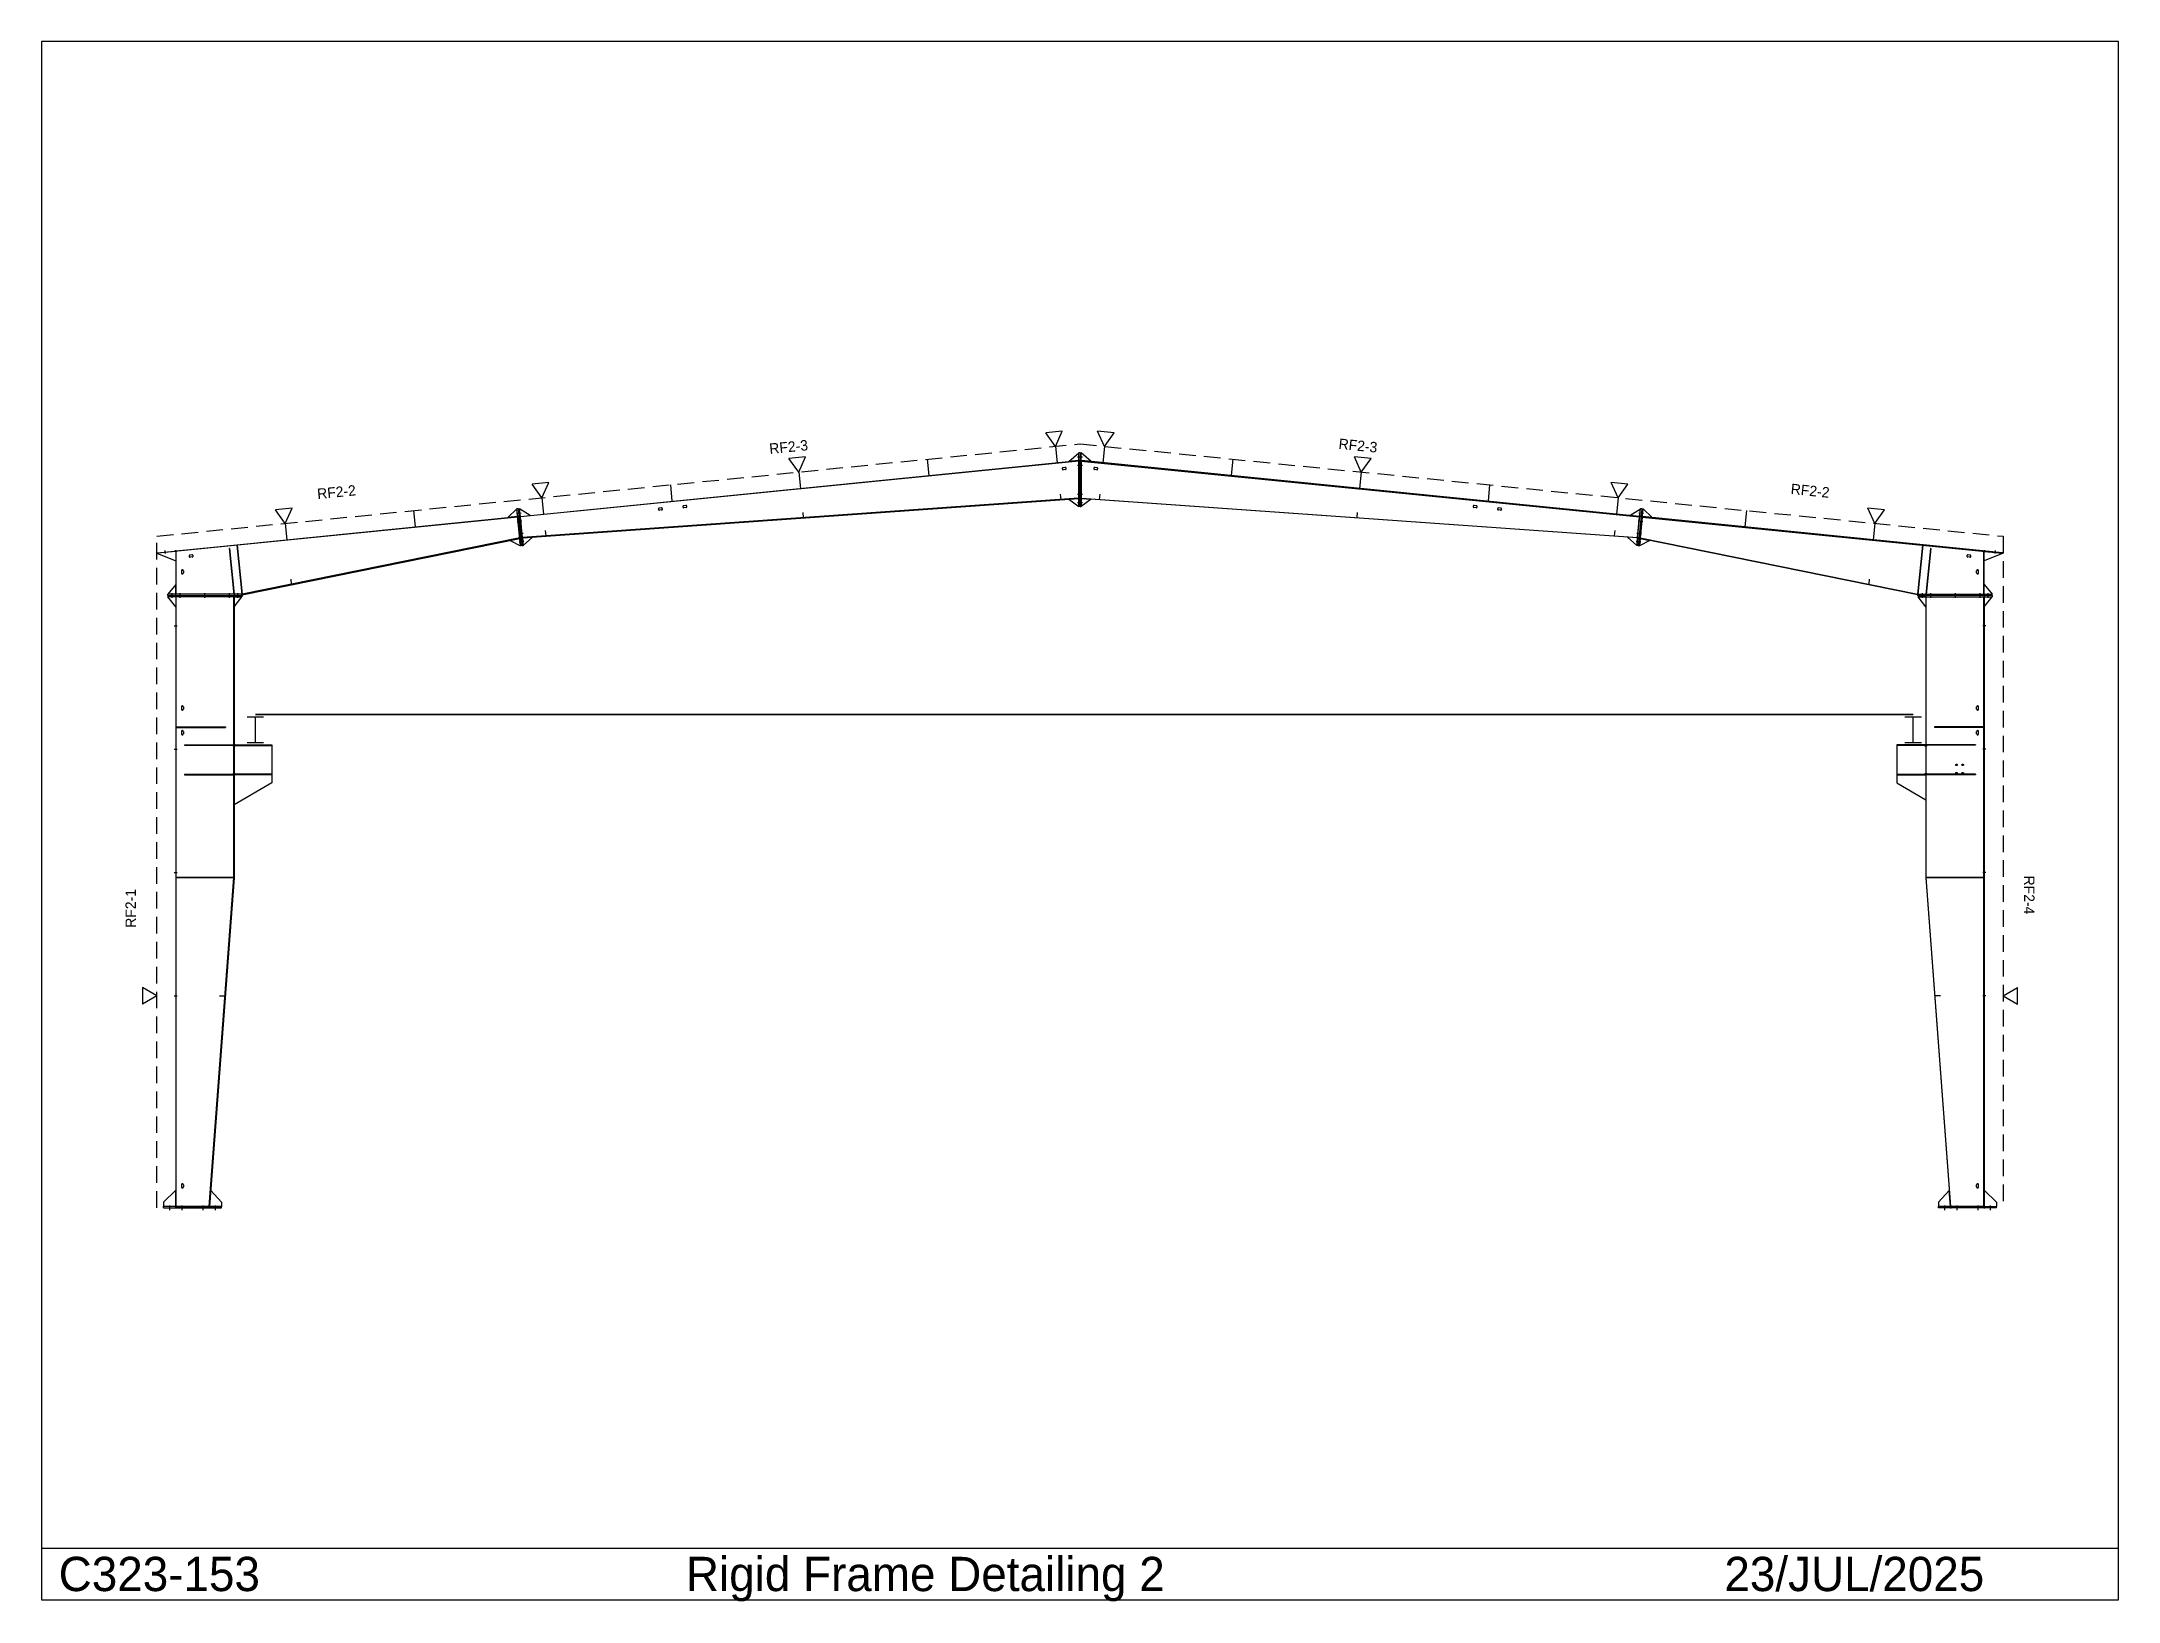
# Model space of a CAD drawing. Extents: x -1403 to 23873, y -4790 to 14189.
import ezdxf

# ---------------------------------------------------------------- set-up
doc = ezdxf.new("R2010")
doc.units = 0
doc.linetypes.add('CONTIN', pattern=[0])
doc.linetypes.add('DASHED', pattern=[303.3, 202.2, -101.1])
doc.layers.get('0').update_dxf_attribs({"linetype": 'CONTIN'})
for name, color, linetype in [('1', 7, 'CONTIN'), ('16', 7, 'CONTIN'), ('17', 7, 'CONTIN'), ('3', 7, 'CONTIN'), ('5', 5, 'DASHED'), ('8', 5, 'DASHED')]:
    doc.layers.add(name, color=color, linetype=linetype)

msp = doc.modelspace()

# ---------------------------------------------------------------- linework, layer by layer
for p, q in [((23872.9, 14188.517), (-1402.9, 14188.517)), ((-1402.9, 14188.517), (-1402.9, -4768.333)), ((23872.9, -4768.333), (23872.9, 14188.517)), ((-1402.9, -4142.757), (23872.9, -4142.757)), ((-1402.9, -4768.333), (23872.9, -4768.333))]:
    msp.add_line(p, q)
at = {"layer": '1'}
for p, q in [((11099.001, 9077.896), (11219, 9186.523)), ((11206.301, 9136.473), (11263.7, 9136.473)), ((11206.301, 9136.473), (11263.7, 9136.473)), ((11219, 9186.523), (11219, 9186.523)), ((11219, 9089.896), (11219, 9186.523)), ((11219, 8533.752), (11219, 9186.473)), ((11235, 9186.473), (11219, 9186.473)), ((11235, 9186.473), (11235, 8533.752)), ((11235, 9186.473), (11235, 8533.752)), ((11235, 9186.473), (11251, 9186.473)), ((11371, 9077.896), (11251, 9186.523)), ((11251, 9186.523), (11251, 9186.523)), ((11251, 9089.896), (11251, 9186.523)), ((11251, 8533.752), (11251, 9186.473)), ((4424.433, 8410.44), (11218.503, 9089.848)), ((11219, 9084.872), (4424.93, 8405.465)), ((11219, 9084.872), (4424.93, 8405.465)), ((11219, 9089.896), (11099.001, 9077.896)), ((11206.301, 9036.473), (11263.7, 9036.473)), ((11206.301, 9036.473), (11263.7, 9036.473)), ((11219, 9084.872), (11218.503, 9089.848)), ((11219, 9084.872), (11219, 8632.626)), ((11251, 9089.896), (11371, 9077.896)), ((11251, 9084.872), (11251.497, 9089.848)), ((11251, 9084.872), (11251, 8632.626)), ((11251, 9084.872), (18045.035, 8405.469)), ((11251, 9084.872), (18045.035, 8405.469)), ((18045.533, 8410.444), (11251.497, 9089.848)), ((11219, 8632.626), (4449.853, 8156.238)), ((11218.649, 8632.601), (4450, 8156.248)), ((4450.351, 8151.26), (11219, 8627.613)), ((11219, 8627.613), (11099.001, 8619.168)), ((11099.001, 8619.168), (11219, 8533.752)), ((11206.301, 8681.473), (11263.7, 8681.473)), ((11206.301, 8681.473), (11263.7, 8681.473)), ((11218.649, 8632.601), (11219, 8627.613)), ((11219, 8627.613), (11219, 8533.752)), ((11251, 8632.626), (18020.111, 8156.242)), ((11251.351, 8632.601), (11251, 8627.613)), ((18019.615, 8151.264), (11251, 8627.613)), ((11251, 8627.613), (11371, 8619.168)), ((11251, 8627.613), (11251, 8533.752)), ((11371, 8619.168), (11251, 8533.752)), ((11251.351, 8632.601), (18019.965, 8156.251)), ((10, 7970.002), (4392.492, 8408.251)), ((4393.089, 8402.281), (10.597, 7964.032)), ((4393.089, 8402.281), (979.248, 8060.897)), ((4273.087, 8396.311), (4383.138, 8501.785)), ((4392.492, 8408.251), (4273.087, 8396.311)), ((4375.477, 8450.77), (4432.592, 8456.48)), ((4375.477, 8450.77), (4432.592, 8456.48)), ((4399.059, 8503.377), (4383.138, 8501.785)), ((4427.916, 8054.018), (4383.138, 8501.785)), ((4383.138, 8501.785), (4383.138, 8501.785)), ((4392.492, 8408.251), (4383.138, 8501.785)), ((4385.427, 8351.266), (4442.542, 8356.978)), ((4385.427, 8351.266), (4442.542, 8356.978)), ((4393.089, 8402.281), (4392.492, 8408.251)), ((4393.089, 8402.281), (4418.127, 8151.903)), ((4399.059, 8503.377), (4414.979, 8504.969)), ((4399.059, 8503.377), (4443.836, 8055.61)), ((4399.059, 8503.377), (4443.836, 8055.61)), ((4459.757, 8057.202), (4414.979, 8504.969)), ((4543.837, 8422.38), (4414.979, 8504.969)), ((4414.979, 8504.969), (4414.979, 8504.969)), ((4424.433, 8410.44), (4414.979, 8504.969)), ((4424.433, 8410.44), (4543.837, 8422.38)), ((4424.93, 8405.465), (4424.433, 8410.44)), ((4449.853, 8156.238), (4424.93, 8405.465)), ((11206.301, 8581.473), (11263.7, 8581.473)), ((11206.301, 8581.473), (11263.7, 8581.473)), ((11235, 8533.752), (11219, 8533.752)), ((11219, 8533.752), (11219, 8533.752)), ((11235, 8533.752), (11251, 8533.752)), ((11251, 8533.752), (11251, 8533.752)), ((17926.127, 8422.384), (18054.984, 8504.973)), ((18045.533, 8410.444), (17926.127, 8422.384)), ((18010.209, 8057.206), (18054.984, 8504.973)), ((18020.111, 8156.242), (18045.035, 8405.469)), ((18070.904, 8503.381), (18026.129, 8055.614)), ((18070.904, 8503.381), (18026.129, 8055.614)), ((18027.422, 8356.981), (18084.537, 8351.27)), ((18027.422, 8356.981), (18084.537, 8351.27)), ((18037.371, 8456.484), (18094.488, 8450.773)), ((18037.371, 8456.484), (18094.488, 8450.773)), ((18042.049, 8054.021), (18086.824, 8501.789)), ((18045.035, 8405.469), (18045.533, 8410.444)), ((18045.533, 8410.444), (18054.984, 8504.973)), ((18076.875, 8402.285), (18051.838, 8151.907)), ((18070.904, 8503.381), (18054.984, 8504.973)), ((18054.984, 8504.973), (18054.984, 8504.973)), ((18070.904, 8503.381), (18086.824, 8501.789)), ((18076.875, 8402.285), (18077.471, 8408.255)), ((18076.875, 8402.285), (21490.752, 8060.897)), ((18076.875, 8402.285), (22459.404, 7964.032)), ((18077.471, 8408.255), (18086.824, 8501.789)), ((22460, 7970.002), (18077.471, 8408.255)), ((18077.471, 8408.255), (18196.877, 8396.314)), ((18196.877, 8396.314), (18086.824, 8501.789)), ((18086.824, 8501.789), (18086.824, 8501.789)), ((4418.127, 8151.903), (1039, 7463.379)), ((4417.33, 8151.74), (1039, 7463.379)), ((1040.597, 7455.54), (4418.927, 8143.901)), ((4418.927, 8143.901), (4300.736, 8119.819)), ((4300.736, 8119.819), (4427.916, 8054.018)), ((4400.353, 8202.01), (4457.468, 8207.722)), ((4400.353, 8202.01), (4457.468, 8207.722)), ((4410.303, 8102.507), (4467.418, 8108.218)), ((4410.303, 8102.507), (4467.418, 8108.218)), ((4417.33, 8151.74), (4418.927, 8143.901)), ((4418.927, 8143.901), (4427.916, 8054.018)), ((4449.853, 8156.238), (4449.853, 8156.238)), ((4450, 8156.248), (4450.351, 8151.26)), ((4450.351, 8151.26), (4570.106, 8159.688)), ((4450.351, 8151.26), (4459.757, 8057.202)), ((4570.106, 8159.688), (4459.757, 8057.202)), ((18019.615, 8151.264), (17899.859, 8159.692)), ((17899.859, 8159.692), (18010.209, 8057.206)), ((18002.545, 8108.221), (18059.662, 8102.51)), ((18002.545, 8108.221), (18059.662, 8102.51)), ((18019.615, 8151.264), (18010.209, 8057.206)), ((18012.496, 8207.726), (18069.611, 8202.014)), ((18012.496, 8207.726), (18069.611, 8202.014)), ((18019.965, 8156.251), (18019.615, 8151.264)), ((18020.111, 8156.242), (18020.111, 8156.242)), ((18051.037, 8143.905), (18042.049, 8054.021)), ((18169.227, 8119.823), (18042.049, 8054.021)), ((18052.635, 8151.744), (18051.037, 8143.905)), ((21429.402, 7455.54), (18051.037, 8143.905)), ((18051.037, 8143.905), (18169.227, 8119.823)), ((18051.838, 8151.907), (21431, 7463.379)), ((18052.635, 8151.744), (21431, 7463.379)), ((230, 7985.972), (0, 7962.972)), ((0, 7962.972), (230, 7870.972)), ((10.597, 7964.032), (10, 7970.002)), ((236, 7985.972), (230, 7985.972)), ((230, 7985.972), (230, 7463.379)), ((979.248, 8060.897), (236, 7986.572)), ((236, 7463.379), (236, 7986.572)), ((236, 7463.379), (236, 7985.972)), ((886.263, 8020.898), (880.293, 8020.302)), ((886.263, 8020.898), (880.293, 8020.302)), ((886.263, 8020.898), (880.293, 8020.302)), ((886.263, 8020.898), (880.293, 8020.302)), ((886.263, 8020.898), (880.293, 8020.302)), ((880.293, 8020.302), (936.015, 7463.081)), ((880.293, 8020.302), (936.015, 7463.081)), ((880.293, 8020.302), (936.015, 7463.081)), ((880.293, 8020.302), (936.015, 7463.081)), ((880.293, 8020.302), (936.015, 7463.081)), ((886.263, 8020.898), (941.985, 7463.678)), ((886.263, 8020.898), (941.985, 7463.678)), ((886.263, 8020.898), (941.985, 7463.678)), ((886.263, 8020.898), (941.985, 7463.678)), ((886.263, 8020.898), (941.985, 7463.678)), ((1039, 7463.379), (979.248, 8060.897)), ((979.248, 8060.897), (1039, 7463.379)), ((4443.836, 8055.61), (4427.916, 8054.018)), ((4427.916, 8054.018), (4427.916, 8054.018)), ((4443.836, 8055.61), (4459.757, 8057.202)), ((4459.757, 8057.202), (4459.757, 8057.202)), ((18026.129, 8055.614), (18010.209, 8057.206)), ((18010.209, 8057.206), (18010.209, 8057.206)), ((18026.129, 8055.614), (18042.049, 8054.021)), ((18042.049, 8054.021), (18042.049, 8054.021)), ((21431, 7463.379), (21490.752, 8060.897)), ((21490.752, 8060.897), (21431, 7463.379)), ((21490.752, 8060.897), (22234, 7986.572)), ((21583.736, 8020.898), (21528.014, 7463.678)), ((21583.736, 8020.898), (21528.014, 7463.678)), ((21583.736, 8020.898), (21528.014, 7463.678)), ((21583.736, 8020.898), (21528.014, 7463.678)), ((21583.736, 8020.898), (21528.014, 7463.678)), ((21589.709, 8020.302), (21533.986, 7463.081)), ((21589.709, 8020.302), (21533.986, 7463.081)), ((21589.709, 8020.302), (21533.986, 7463.081)), ((21589.709, 8020.302), (21533.986, 7463.081)), ((21589.709, 8020.302), (21533.986, 7463.081)), ((21589.709, 8020.302), (21583.736, 8020.898)), ((21589.709, 8020.302), (21583.736, 8020.898)), ((21589.709, 8020.302), (21583.736, 8020.898)), ((21589.709, 8020.302), (21583.736, 8020.898)), ((21589.709, 8020.302), (21583.736, 8020.898)), ((22234, 7463.379), (22234, 7986.572)), ((22234, 7985.972), (22234, 7463.379)), ((22234, 7985.972), (22240, 7985.972)), ((22240, 7463.379), (22240, 7985.972)), ((22240, 7985.972), (22470, 7962.972)), ((22470, 7962.972), (22240, 7870.972)), ((22459.404, 7964.032), (22460, 7970.002)), ((230, 7583.379), (136, 7463.379)), ((230, 7463.379), (230, 7583.379)), ((22240, 7463.379), (22240, 7583.379)), ((22240, 7583.379), (22334, 7463.379)), ((1036, 7463.379), (136, 7463.379)), ((136, 7447.379), (136, 7463.379)), ((136, 7463.379), (136, 7463.379)), ((230, 7463.379), (136, 7463.379)), ((136, 7447.379), (1036, 7447.379)), ((136, 7447.379), (136, 7431.379)), ((136, 7447.379), (1036, 7447.379)), ((1036, 7431.379), (136, 7431.379)), ((230, 7311.38), (136, 7431.379)), ((136, 7431.379), (136, 7431.379)), ((230, 7431.379), (136, 7431.379)), ((186, 7418.68), (186, 7476.079)), ((186, 7418.68), (186, 7476.079)), ((236, 7463.379), (230, 7463.379)), ((236, 7431.379), (230, 7431.379)), ((230, 7431.379), (230, 16)), ((230, 7431.379), (230, 7311.38)), ((1039, 7463.379), (236, 7463.379)), ((936, 7431.379), (236, 7431.379)), ((236, 4016), (236, 7431.379)), ((236, 16), (236, 7431.379)), ((286, 7418.68), (286, 7476.079)), ((286, 7418.68), (286, 7476.079)), ((586, 7418.68), (586, 7476.079)), ((586, 7418.68), (586, 7476.079)), ((886, 7418.68), (886, 7476.079)), ((886, 7418.68), (886, 7476.079)), ((936, 4016), (936, 7431.379)), ((936, 7431.379), (936, 7431.379)), ((936, 4016), (936, 7431.379)), ((936, 7431.379), (942, 7431.379)), ((941.985, 7463.678), (936.015, 7463.081)), ((941.985, 7463.678), (936.015, 7463.081)), ((941.985, 7463.678), (936.015, 7463.081)), ((941.985, 7463.678), (936.015, 7463.081)), ((941.985, 7463.678), (936.015, 7463.081)), ((942, 7431.379), (942, 4016)), ((942, 7431.379), (942, 7311.38)), ((942, 7311.38), (1036, 7431.379)), ((942, 7431.379), (1036, 7431.379)), ((986, 7418.68), (986, 7476.079)), ((986, 7418.68), (986, 7476.079)), ((1036, 7447.379), (1036, 7463.379)), ((1036, 7447.379), (1036, 7431.379)), ((1036, 7431.379), (1036, 7431.379)), ((1039, 7463.379), (1039, 7463.379)), ((1039, 7463.379), (1039, 7463.379)), ((1039, 7463.379), (1040.597, 7455.54)), ((21431, 7463.379), (21429.402, 7455.54)), ((21431, 7463.379), (21431, 7463.379)), ((21431, 7463.379), (21431, 7463.379)), ((21431, 7463.379), (22234, 7463.379)), ((21434, 7447.379), (21434, 7463.379)), ((21434, 7463.379), (22334, 7463.379)), ((22334, 7447.379), (21434, 7447.379)), ((22334, 7447.379), (21434, 7447.379)), ((21434, 7447.379), (21434, 7431.379)), ((21434, 7431.379), (22334, 7431.379)), ((21528, 7311.38), (21434, 7431.379)), ((21434, 7431.379), (21434, 7431.379)), ((21528, 7431.379), (21434, 7431.379)), ((21484.002, 7476.079), (21484.002, 7418.68)), ((21484.002, 7476.079), (21484.002, 7418.68)), ((21534, 7431.379), (21528, 7431.379)), ((21528, 7431.379), (21528, 4016)), ((21528, 7431.379), (21528, 7311.38)), ((21533.986, 7463.081), (21528.014, 7463.678)), ((21533.986, 7463.081), (21528.014, 7463.678)), ((21533.986, 7463.081), (21528.014, 7463.678)), ((21533.986, 7463.081), (21528.014, 7463.678)), ((21533.986, 7463.081), (21528.014, 7463.678)), ((21534, 4016), (21534, 7431.379)), ((21534, 7431.379), (21534, 7431.379)), ((21534, 7431.379), (22234, 7431.379)), ((21534, 4016), (21534, 7431.379)), ((21584, 7476.079), (21584, 7418.68)), ((21584, 7476.079), (21584, 7418.68)), ((21884, 7476.079), (21884, 7418.68)), ((21884, 7476.079), (21884, 7418.68)), ((22184, 7476.079), (22184, 7418.68)), ((22184, 7476.079), (22184, 7418.68)), ((22234, 7463.379), (22240, 7463.379)), ((22234, 4016), (22234, 7431.379)), ((22234, 16), (22234, 7431.379)), ((22234, 7431.379), (22240, 7431.379)), ((22240, 7463.379), (22334, 7463.379)), ((22240, 7431.379), (22240, 16)), ((22240, 7431.379), (22240, 7311.38)), ((22240, 7311.38), (22334, 7431.379)), ((22240, 7431.379), (22334, 7431.379)), ((22284, 7476.079), (22284, 7418.68)), ((22284, 7476.079), (22284, 7418.68)), ((22334, 7447.379), (22334, 7463.379)), ((22334, 7463.379), (22334, 7463.379)), ((22334, 7447.379), (22334, 7431.379)), ((22334, 7431.379), (22334, 7431.379)), ((236, 5850), (836, 5850)), ((236, 5850), (236, 5844)), ((236, 5850), (836, 5850)), ((236, 5850), (236, 5844)), ((236, 5850), (836, 5850)), ((236, 5850), (236, 5844)), ((236, 5850), (836, 5850)), ((236, 5850), (236, 5844)), ((236, 5850), (836, 5850)), ((236, 5850), (236, 5844)), ((236, 5844), (836, 5844)), ((236, 5844), (836, 5844)), ((236, 5844), (836, 5844)), ((236, 5844), (836, 5844)), ((236, 5844), (836, 5844)), ((836, 5850), (836, 5844)), ((836, 5850), (836, 5844)), ((836, 5850), (836, 5844)), ((836, 5850), (836, 5844)), ((836, 5850), (836, 5844)), ((22234, 5850), (21634, 5850)), ((21634, 5850), (21634, 5844)), ((22234, 5850), (21634, 5850)), ((21634, 5850), (21634, 5844)), ((22234, 5850), (21634, 5850)), ((21634, 5850), (21634, 5844)), ((22234, 5850), (21634, 5850)), ((21634, 5850), (21634, 5844)), ((22234, 5850), (21634, 5850)), ((21634, 5850), (21634, 5844)), ((22234, 5844), (21634, 5844)), ((22234, 5844), (21634, 5844)), ((22234, 5844), (21634, 5844)), ((22234, 5844), (21634, 5844)), ((22234, 5844), (21634, 5844)), ((22234, 5850), (22234, 5844)), ((22234, 5850), (22234, 5844)), ((22234, 5850), (22234, 5844)), ((22234, 5850), (22234, 5844)), ((22234, 5850), (22234, 5844)), ((336, 5634), (936, 5634)), ((336, 5634), (336, 5628)), ((336, 5634), (936, 5634)), ((336, 5634), (336, 5628)), ((336, 5634), (936, 5634)), ((336, 5634), (336, 5628)), ((336, 5634), (936, 5634)), ((336, 5634), (336, 5628)), ((336, 5634), (936, 5634)), ((336, 5634), (336, 5628)), ((336, 5628), (936, 5628)), ((336, 5628), (936, 5628)), ((336, 5628), (936, 5628)), ((336, 5628), (936, 5628)), ((336, 5628), (936, 5628)), ((936, 5634), (936, 5628)), ((936, 5634), (936, 5628)), ((936, 5634), (936, 5628)), ((936, 5634), (936, 5628)), ((936, 5634), (936, 5628)), ((942, 5634), (1400, 5634)), ((942, 5634), (1400, 5634)), ((942, 5634), (1400, 5634)), ((942, 5634), (1400, 5634)), ((942, 5634), (1400, 5634)), ((942, 5626), (1400, 5626)), ((942, 5626), (1400, 5626)), ((942, 5626), (1400, 5626)), ((942, 5626), (1400, 5626)), ((942, 5626), (1400, 5626)), ((1400, 5634), (1400, 5268)), ((1400, 5634), (1400, 5268)), ((1400, 5634), (1400, 5268)), ((1400, 5634), (1400, 5268)), ((1400, 5634), (1400, 5268)), ((21528, 5634), (21175, 5634)), ((21175, 5634), (21175, 5268)), ((21528, 5634), (21175, 5634)), ((21175, 5634), (21175, 5268)), ((21528, 5634), (21175, 5634)), ((21175, 5634), (21175, 5268)), ((21528, 5634), (21175, 5634)), ((21175, 5634), (21175, 5268)), ((21528, 5634), (21175, 5634)), ((21175, 5634), (21175, 5268)), ((21528, 5626), (21175, 5626)), ((21528, 5626), (21175, 5626)), ((21528, 5626), (21175, 5626)), ((21528, 5626), (21175, 5626)), ((21528, 5626), (21175, 5626)), ((22134, 5634), (21534, 5634)), ((21534, 5634), (21534, 5628)), ((22134, 5634), (21534, 5634)), ((21534, 5634), (21534, 5628)), ((22134, 5634), (21534, 5634)), ((21534, 5634), (21534, 5628)), ((22134, 5634), (21534, 5634)), ((21534, 5634), (21534, 5628)), ((22134, 5634), (21534, 5634)), ((21534, 5634), (21534, 5628)), ((22134, 5628), (21534, 5628)), ((22134, 5628), (21534, 5628)), ((22134, 5628), (21534, 5628)), ((22134, 5628), (21534, 5628)), ((22134, 5628), (21534, 5628)), ((22134, 5634), (22134, 5628)), ((22134, 5634), (22134, 5628)), ((22134, 5634), (22134, 5628)), ((22134, 5634), (22134, 5628)), ((22134, 5634), (22134, 5628)), ((336, 5274), (936, 5274)), ((336, 5274), (336, 5268)), ((336, 5274), (936, 5274)), ((336, 5274), (336, 5268)), ((336, 5274), (936, 5274)), ((336, 5274), (336, 5268)), ((336, 5274), (936, 5274)), ((336, 5274), (336, 5268)), ((336, 5274), (936, 5274)), ((336, 5274), (336, 5268)), ((336, 5268), (936, 5268)), ((336, 5268), (936, 5268)), ((336, 5268), (936, 5268)), ((336, 5268), (936, 5268)), ((336, 5268), (936, 5268)), ((936, 5274), (936, 5268)), ((936, 5274), (936, 5268)), ((936, 5274), (936, 5268)), ((936, 5274), (936, 5268)), ((936, 5274), (936, 5268)), ((1400, 5276), (942, 5276)), ((1400, 5276), (942, 5276)), ((1400, 5276), (942, 5276)), ((1400, 5276), (942, 5276)), ((1400, 5276), (942, 5276)), ((1400, 5268), (942, 5268)), ((1400, 5268), (942, 5268)), ((1400, 5268), (942, 5268)), ((1400, 5268), (942, 5268)), ((1400, 5268), (942, 5268)), ((1400, 5168), (942, 4903.573)), ((1400, 5268), (1400, 5168)), ((21175, 5276), (21528, 5276)), ((21175, 5276), (21528, 5276)), ((21175, 5276), (21528, 5276)), ((21175, 5276), (21528, 5276)), ((21175, 5276), (21528, 5276)), ((21175, 5268), (21528, 5268)), ((21175, 5268), (21175, 5168)), ((21175, 5268), (21528, 5268)), ((21175, 5268), (21528, 5268)), ((21175, 5268), (21528, 5268)), ((21175, 5268), (21528, 5268)), ((21175, 5168), (21528, 4964.195)), ((22134, 5274), (21534, 5274)), ((21534, 5274), (21534, 5268)), ((22134, 5274), (21534, 5274)), ((21534, 5274), (21534, 5268)), ((22134, 5274), (21534, 5274)), ((21534, 5274), (21534, 5268)), ((22134, 5274), (21534, 5274)), ((21534, 5274), (21534, 5268)), ((22134, 5274), (21534, 5274)), ((21534, 5274), (21534, 5268)), ((22134, 5268), (21534, 5268)), ((22134, 5268), (21534, 5268)), ((22134, 5268), (21534, 5268)), ((22134, 5268), (21534, 5268)), ((22134, 5268), (21534, 5268)), ((22134, 5274), (22134, 5268)), ((22134, 5274), (22134, 5268)), ((22134, 5274), (22134, 5268)), ((22134, 5274), (22134, 5268)), ((22134, 5274), (22134, 5268)), ((936, 4016), (236, 4016)), ((236, 16), (236, 4016)), ((236, 4016), (936, 4016)), ((636, 16), (936, 4016)), ((636.034, 16.449), (936, 4016)), ((941.983, 4015.551), (642.017, 16)), ((936, 4016), (936, 4016)), ((936, 4016), (941.983, 4015.551)), ((936, 4016), (942, 4016)), ((21534, 4016), (21528, 4016)), ((21534, 4016), (21528.018, 4015.551)), ((21528.018, 4015.551), (21827.984, 16)), ((21834, 16), (21534, 4016)), ((21534, 4016), (21534, 4016)), ((21534, 4016), (22234, 4016)), ((22234, 4016), (21534, 4016)), ((21833.967, 16.449), (21534, 4016)), ((22234, 16), (22234, 4016)), ((230, 213), (83, 66)), ((83, 66), (83, 16)), ((787.808, 16), (83, 16)), ((83, 0), (83, 16)), ((230, 16), (83, 16)), ((83, 0), (787.808, 0)), ((158, -28.7), (158, 28.7)), ((230, 16), (230, 213)), ((236, 16), (230, 16)), ((236, 16), (636, 16)), ((308, -28.7), (308, 28.7)), ((562.808, -28.7), (562.808, 28.7)), ((636.034, 16.449), (642.017, 16)), ((642.017, 16), (656.701, 211.792)), ((642.017, 16), (787.808, 16)), ((656.701, 211.792), (787.808, 66)), ((712.808, -28.7), (712.808, 28.7)), ((787.808, 66), (787.808, 16)), ((787.808, 0), (787.808, 16)), ((21813.299, 211.791), (21682.193, 66)), ((21682.193, 66), (21682.193, 16)), ((21682.193, 0), (21682.193, 16)), ((21682.193, 16), (22387, 16)), ((21827.984, 16), (21682.193, 16)), ((22387, 0), (21682.193, 0)), ((21757.193, 28.7), (21757.193, -28.7)), ((21827.984, 16), (21813.299, 211.791)), ((21833.967, 16.449), (21827.984, 16)), ((22234, 16), (21834, 16)), ((21907.193, 28.7), (21907.193, -28.7)), ((22162, 28.7), (22162, -28.7)), ((22234, 16), (22240, 16)), ((22240, 16), (22240, 213)), ((22240, 213), (22387, 66)), ((22240, 16), (22387, 16)), ((22312, 28.7), (22312, -28.7)), ((22387, 66), (22387, 16)), ((22387, 0), (22387, 16))]:
    msp.add_line(p, q, dxfattribs=at)
for centre, radius in [((11235, 9091.498), 6.35), ((11235, 9091.498), 6.35), ((11235, 8628.74), 6.35), ((11235, 8628.74), 6.35), ((4408.413, 8409.843), 6.35), ((4408.512, 8408.848), 6.35), ((18061.453, 8408.852), 6.35), ((18061.551, 8409.847), 6.35), ((4434.383, 8150.137), 6.35), ((4434.686, 8147.113), 6.35), ((18035.279, 8147.117), 6.35), ((18035.58, 8150.141), 6.35), ((230, 7992.002), 6.35), ((22240, 7992.002), 6.35), ((230, 7447.379), 6.35), ((230, 7447.379), 6.35), ((942, 7447.379), 6.35), ((1036, 7447.379), 6.35), ((21434, 7447.379), 6.35), ((21528, 7447.379), 6.35), ((22240, 7447.379), 6.35), ((22240, 7447.379), 6.35), ((942, 5626), 12.7), ((21528, 5626), 12.7), ((942, 5276), 12.7), ((21528, 5276), 12.7), ((230, 0), 6.35), ((640.817, 0), 6.35), ((21829.184, 0), 6.35), ((22240, 0), 6.35)]:
    msp.add_circle(centre, radius, dxfattribs=at)
at = {"layer": '17'}
for p, q in [((11228.65, 9091.498), (11241.351, 9091.498)), ((11228.65, 9091.498), (11241.351, 9091.498)), ((11228.65, 9091.498), (11241.351, 9091.498)), ((11228.65, 9091.498), (11241.351, 9091.498)), ((11228.65, 9091.498), (11241.351, 9091.498)), ((11228.65, 9091.498), (11241.351, 9091.498)), ((11228.65, 9091.498), (11241.351, 9091.498)), ((11228.65, 9091.498), (11241.351, 9091.498)), ((11228.65, 9091.498), (11241.351, 9091.498)), ((11228.65, 9091.498), (11241.351, 9091.498)), ((11235, 9085.147), (11235, 9097.848)), ((11235, 9085.147), (11235, 9097.848)), ((11235, 9085.147), (11235, 9097.848)), ((11235, 9085.147), (11235, 9097.848)), ((11235, 9085.147), (11235, 9097.848)), ((11235, 9085.147), (11235, 9097.848)), ((11235, 9085.147), (11235, 9097.848)), ((11235, 9085.147), (11235, 9097.848)), ((11235, 9085.147), (11235, 9097.848)), ((11235, 9085.147), (11235, 9097.848)), ((11228.65, 8628.74), (11241.351, 8628.74)), ((11228.65, 8628.74), (11241.351, 8628.74)), ((11228.65, 8628.74), (11241.351, 8628.74)), ((11228.65, 8628.74), (11241.351, 8628.74)), ((11228.65, 8628.74), (11241.351, 8628.74)), ((11228.65, 8628.74), (11241.351, 8628.74)), ((11228.65, 8628.74), (11241.351, 8628.74)), ((11228.65, 8628.74), (11241.351, 8628.74)), ((11228.65, 8628.74), (11241.351, 8628.74)), ((11228.65, 8628.74), (11241.351, 8628.74)), ((11235, 8622.39), (11235, 8635.09)), ((11235, 8622.39), (11235, 8635.09)), ((11235, 8622.39), (11235, 8635.09)), ((11235, 8622.39), (11235, 8635.09)), ((11235, 8622.39), (11235, 8635.09)), ((11235, 8622.39), (11235, 8635.09)), ((11235, 8622.39), (11235, 8635.09)), ((11235, 8622.39), (11235, 8635.09)), ((11235, 8622.39), (11235, 8635.09)), ((11235, 8622.39), (11235, 8635.09)), ((4402.062, 8409.843), (4414.763, 8409.843)), ((4402.062, 8409.843), (4414.763, 8409.843)), ((4402.062, 8409.843), (4414.763, 8409.843)), ((4402.062, 8409.843), (4414.763, 8409.843)), ((4402.062, 8409.843), (4414.763, 8409.843)), ((4402.162, 8408.848), (4414.862, 8408.848)), ((4402.162, 8408.848), (4414.862, 8408.848)), ((4402.162, 8408.848), (4414.862, 8408.848)), ((4402.162, 8408.848), (4414.862, 8408.848)), ((4402.162, 8408.848), (4414.862, 8408.848)), ((4408.413, 8403.493), (4408.413, 8416.193)), ((4408.413, 8403.493), (4408.413, 8416.193)), ((4408.413, 8403.493), (4408.413, 8416.193)), ((4408.413, 8403.493), (4408.413, 8416.193)), ((4408.413, 8403.493), (4408.413, 8416.193)), ((4408.512, 8402.498), (4408.512, 8415.198)), ((4408.512, 8402.498), (4408.512, 8415.198)), ((4408.512, 8402.498), (4408.512, 8415.198)), ((4408.512, 8402.498), (4408.512, 8415.198)), ((4408.512, 8402.498), (4408.512, 8415.198)), ((18055.102, 8408.852), (18067.803, 8408.852)), ((18055.102, 8408.852), (18067.803, 8408.852)), ((18055.102, 8408.852), (18067.803, 8408.852)), ((18055.102, 8408.852), (18067.803, 8408.852)), ((18055.102, 8408.852), (18067.803, 8408.852)), ((18055.201, 8409.847), (18067.902, 8409.847)), ((18055.201, 8409.847), (18067.902, 8409.847)), ((18055.201, 8409.847), (18067.902, 8409.847)), ((18055.201, 8409.847), (18067.902, 8409.847)), ((18055.201, 8409.847), (18067.902, 8409.847)), ((18061.453, 8402.502), (18061.453, 8415.202)), ((18061.453, 8402.502), (18061.453, 8415.202)), ((18061.453, 8402.502), (18061.453, 8415.202)), ((18061.453, 8402.502), (18061.453, 8415.202)), ((18061.453, 8402.502), (18061.453, 8415.202)), ((18061.551, 8403.497), (18061.551, 8416.197)), ((18061.551, 8403.497), (18061.551, 8416.197)), ((18061.551, 8403.497), (18061.551, 8416.197)), ((18061.551, 8403.497), (18061.551, 8416.197)), ((18061.551, 8403.497), (18061.551, 8416.197)), ((4428.033, 8150.137), (4440.733, 8150.137)), ((4428.033, 8150.137), (4440.733, 8150.137)), ((4428.033, 8150.137), (4440.733, 8150.137)), ((4428.033, 8150.137), (4440.733, 8150.137)), ((4428.033, 8150.137), (4440.733, 8150.137)), ((4428.335, 8147.113), (4441.036, 8147.113)), ((4428.335, 8147.113), (4441.036, 8147.113)), ((4428.335, 8147.113), (4441.036, 8147.113)), ((4428.335, 8147.113), (4441.036, 8147.113)), ((4428.335, 8147.113), (4441.036, 8147.113)), ((4434.383, 8143.787), (4434.383, 8156.486)), ((4434.383, 8143.787), (4434.383, 8156.486)), ((4434.383, 8143.787), (4434.383, 8156.486)), ((4434.383, 8143.787), (4434.383, 8156.486)), ((4434.383, 8143.787), (4434.383, 8156.486)), ((4434.686, 8140.763), (4434.686, 8153.463)), ((4434.686, 8140.763), (4434.686, 8153.463)), ((4434.686, 8140.763), (4434.686, 8153.463)), ((4434.686, 8140.763), (4434.686, 8153.463)), ((4434.686, 8140.763), (4434.686, 8153.463)), ((18028.93, 8147.117), (18041.629, 8147.117)), ((18028.93, 8147.117), (18041.629, 8147.117)), ((18028.93, 8147.117), (18041.629, 8147.117)), ((18028.93, 8147.117), (18041.629, 8147.117)), ((18028.93, 8147.117), (18041.629, 8147.117)), ((18029.23, 8150.141), (18041.932, 8150.141)), ((18029.23, 8150.141), (18041.932, 8150.141)), ((18029.23, 8150.141), (18041.932, 8150.141)), ((18029.23, 8150.141), (18041.932, 8150.141)), ((18029.23, 8150.141), (18041.932, 8150.141)), ((18035.279, 8140.767), (18035.279, 8153.466)), ((18035.279, 8140.767), (18035.279, 8153.466)), ((18035.279, 8140.767), (18035.279, 8153.466)), ((18035.279, 8140.767), (18035.279, 8153.466)), ((18035.279, 8140.767), (18035.279, 8153.466)), ((18035.58, 8143.791), (18035.58, 8156.49)), ((18035.58, 8143.791), (18035.58, 8156.49)), ((18035.58, 8143.791), (18035.58, 8156.49)), ((18035.58, 8143.791), (18035.58, 8156.49)), ((18035.58, 8143.791), (18035.58, 8156.49)), ((223.65, 7992.002), (236.35, 7992.002)), ((223.65, 7992.002), (236.35, 7992.002)), ((223.65, 7992.002), (236.35, 7992.002)), ((223.65, 7992.002), (236.35, 7992.002)), ((223.65, 7992.002), (236.35, 7992.002)), ((230, 7985.652), (230, 7998.352)), ((230, 7985.652), (230, 7998.352)), ((230, 7985.652), (230, 7998.352)), ((230, 7985.652), (230, 7998.352)), ((230, 7985.652), (230, 7998.352)), ((22233.65, 7992.002), (22246.35, 7992.002)), ((22233.65, 7992.002), (22246.35, 7992.002)), ((22233.65, 7992.002), (22246.35, 7992.002)), ((22233.65, 7992.002), (22246.35, 7992.002)), ((22233.65, 7992.002), (22246.35, 7992.002)), ((22240, 7985.652), (22240, 7998.352)), ((22240, 7985.652), (22240, 7998.352)), ((22240, 7985.652), (22240, 7998.352)), ((22240, 7985.652), (22240, 7998.352)), ((22240, 7985.652), (22240, 7998.352)), ((223.65, 7447.379), (236.35, 7447.379)), ((223.65, 7447.379), (236.35, 7447.379)), ((223.65, 7447.379), (236.35, 7447.379)), ((223.65, 7447.379), (236.35, 7447.379)), ((223.65, 7447.379), (236.35, 7447.379)), ((223.65, 7447.379), (236.35, 7447.379)), ((223.65, 7447.379), (236.35, 7447.379)), ((223.65, 7447.379), (236.35, 7447.379)), ((223.65, 7447.379), (236.35, 7447.379)), ((223.65, 7447.379), (236.35, 7447.379)), ((230, 7441.029), (230, 7453.729)), ((230, 7441.029), (230, 7453.729)), ((230, 7441.029), (230, 7453.729)), ((230, 7441.029), (230, 7453.729)), ((230, 7441.029), (230, 7453.729)), ((230, 7441.029), (230, 7453.729)), ((230, 7441.029), (230, 7453.729)), ((230, 7441.029), (230, 7453.729)), ((230, 7441.029), (230, 7453.729)), ((230, 7441.029), (230, 7453.729)), ((935.65, 7447.379), (948.35, 7447.379)), ((935.65, 7447.379), (948.35, 7447.379)), ((935.65, 7447.379), (948.35, 7447.379)), ((935.65, 7447.379), (948.35, 7447.379)), ((935.65, 7447.379), (948.35, 7447.379)), ((942, 7441.029), (942, 7453.729)), ((942, 7441.029), (942, 7453.729)), ((942, 7441.029), (942, 7453.729)), ((942, 7441.029), (942, 7453.729)), ((942, 7441.029), (942, 7453.729)), ((1029.65, 7447.379), (1042.35, 7447.379)), ((1029.65, 7447.379), (1042.35, 7447.379)), ((1029.65, 7447.379), (1042.35, 7447.379)), ((1029.65, 7447.379), (1042.35, 7447.379)), ((1029.65, 7447.379), (1042.35, 7447.379)), ((1036, 7441.029), (1036, 7453.729)), ((1036, 7441.029), (1036, 7453.729)), ((1036, 7441.029), (1036, 7453.729)), ((1036, 7441.029), (1036, 7453.729)), ((1036, 7441.029), (1036, 7453.729)), ((21427.65, 7447.379), (21440.35, 7447.379)), ((21427.65, 7447.379), (21440.35, 7447.379)), ((21427.65, 7447.379), (21440.35, 7447.379)), ((21427.65, 7447.379), (21440.35, 7447.379)), ((21427.65, 7447.379), (21440.35, 7447.379)), ((21434, 7441.029), (21434, 7453.729)), ((21434, 7441.029), (21434, 7453.729)), ((21434, 7441.029), (21434, 7453.729)), ((21434, 7441.029), (21434, 7453.729)), ((21434, 7441.029), (21434, 7453.729)), ((21521.65, 7447.379), (21534.35, 7447.379)), ((21521.65, 7447.379), (21534.35, 7447.379)), ((21521.65, 7447.379), (21534.35, 7447.379)), ((21521.65, 7447.379), (21534.35, 7447.379)), ((21521.65, 7447.379), (21534.35, 7447.379)), ((21528, 7441.029), (21528, 7453.729)), ((21528, 7441.029), (21528, 7453.729)), ((21528, 7441.029), (21528, 7453.729)), ((21528, 7441.029), (21528, 7453.729)), ((21528, 7441.029), (21528, 7453.729)), ((22233.65, 7447.379), (22246.35, 7447.379)), ((22233.65, 7447.379), (22246.35, 7447.379)), ((22233.65, 7447.379), (22246.35, 7447.379)), ((22233.65, 7447.379), (22246.35, 7447.379)), ((22233.65, 7447.379), (22246.35, 7447.379)), ((22233.65, 7447.379), (22246.35, 7447.379)), ((22233.65, 7447.379), (22246.35, 7447.379)), ((22233.65, 7447.379), (22246.35, 7447.379)), ((22233.65, 7447.379), (22246.35, 7447.379)), ((22233.65, 7447.379), (22246.35, 7447.379)), ((22240, 7441.029), (22240, 7453.729)), ((22240, 7441.029), (22240, 7453.729)), ((22240, 7441.029), (22240, 7453.729)), ((22240, 7441.029), (22240, 7453.729)), ((22240, 7441.029), (22240, 7453.729)), ((22240, 7441.029), (22240, 7453.729)), ((22240, 7441.029), (22240, 7453.729)), ((22240, 7441.029), (22240, 7453.729)), ((22240, 7441.029), (22240, 7453.729)), ((22240, 7441.029), (22240, 7453.729)), ((223.65, 0), (236.35, 0)), ((223.65, 0), (236.35, 0)), ((223.65, 0), (236.35, 0)), ((223.65, 0), (236.35, 0)), ((223.65, 0), (236.35, 0)), ((230, -6.35), (230, 6.35)), ((230, -6.35), (230, 6.35)), ((230, -6.35), (230, 6.35)), ((230, -6.35), (230, 6.35)), ((230, -6.35), (230, 6.35)), ((634.467, 0), (647.167, 0)), ((634.467, 0), (647.167, 0)), ((634.467, 0), (647.167, 0)), ((634.467, 0), (647.167, 0)), ((634.467, 0), (647.167, 0)), ((640.817, -6.35), (640.817, 6.35)), ((640.817, -6.35), (640.817, 6.35)), ((640.817, -6.35), (640.817, 6.35)), ((640.817, -6.35), (640.817, 6.35)), ((640.817, -6.35), (640.817, 6.35)), ((21822.834, 0), (21835.533, 0)), ((21822.834, 0), (21835.533, 0)), ((21822.834, 0), (21835.533, 0)), ((21822.834, 0), (21835.533, 0)), ((21822.834, 0), (21835.533, 0)), ((21829.184, -6.35), (21829.184, 6.35)), ((21829.184, -6.35), (21829.184, 6.35)), ((21829.184, -6.35), (21829.184, 6.35)), ((21829.184, -6.35), (21829.184, 6.35)), ((21829.184, -6.35), (21829.184, 6.35)), ((22233.65, 0), (22246.35, 0)), ((22233.65, 0), (22246.35, 0)), ((22233.65, 0), (22246.35, 0)), ((22233.65, 0), (22246.35, 0)), ((22233.65, 0), (22246.35, 0)), ((22240, -6.35), (22240, 6.35)), ((22240, -6.35), (22240, 6.35)), ((22240, -6.35), (22240, 6.35)), ((22240, -6.35), (22240, 6.35)), ((22240, -6.35), (22240, 6.35))]:
    msp.add_line(p, q, dxfattribs=at)
at = {"layer": '3'}
for p, q in [((11019.983, 9448.883), (10817.748, 9428.567)), ((11019.983, 9448.883), (10817.748, 9428.567)), ((10936.454, 9263.646), (10817.748, 9428.567)), ((10936.454, 9263.646), (10817.748, 9428.567)), ((10936.454, 9263.646), (11019.983, 9448.883)), ((10936.454, 9263.646), (11019.983, 9448.883)), ((11533.512, 9263.648), (11449.814, 9448.811)), ((11652.067, 9428.678), (11449.814, 9448.811)), ((11533.512, 9263.648), (11449.814, 9448.811)), ((11652.067, 9428.678), (11449.814, 9448.811)), ((11533.512, 9263.648), (11652.067, 9428.678)), ((11533.512, 9263.648), (11652.067, 9428.678)), ((7895.269, 9136.411), (7693.033, 9116.096)), ((7895.269, 9136.411), (7693.033, 9116.096)), ((7811.739, 8951.174), (7693.033, 9116.096)), ((7811.739, 8951.174), (7693.033, 9116.096)), ((7811.739, 8951.174), (7895.269, 9136.411)), ((7811.739, 8951.174), (7895.269, 9136.411)), ((14658.228, 8951.177), (14574.53, 9136.339)), ((14776.783, 9116.206), (14574.53, 9136.339)), ((14658.228, 8951.177), (14574.53, 9136.339)), ((14776.783, 9116.206), (14574.53, 9136.339)), ((14658.228, 8951.177), (14776.783, 9116.206)), ((14658.228, 8951.177), (14776.783, 9116.206)), ((4770.553, 8823.939), (4568.317, 8803.624)), ((4770.553, 8823.939), (4568.317, 8803.624)), ((4687.023, 8638.702), (4568.317, 8803.624)), ((4687.023, 8638.702), (4568.317, 8803.624)), ((4687.023, 8638.702), (4770.553, 8823.939)), ((4687.023, 8638.702), (4770.553, 8823.939)), ((17782.941, 8638.705), (17699.244, 8823.867)), ((17901.498, 8803.734), (17699.244, 8823.867)), ((17782.941, 8638.705), (17699.244, 8823.867)), ((17901.498, 8803.734), (17699.244, 8823.867)), ((17782.941, 8638.705), (17901.498, 8803.734)), ((17782.941, 8638.705), (17901.498, 8803.734)), ((1645.837, 8511.468), (1443.602, 8491.152)), ((1645.837, 8511.468), (1443.602, 8491.152)), ((1562.308, 8326.23), (1443.602, 8491.152)), ((1562.308, 8326.23), (1443.602, 8491.152)), ((1562.308, 8326.23), (1645.837, 8511.468)), ((1562.308, 8326.23), (1645.837, 8511.468)), ((20907.656, 8326.233), (20823.959, 8511.396)), ((21026.213, 8491.263), (20823.959, 8511.396)), ((20907.656, 8326.233), (20823.959, 8511.396)), ((21026.213, 8491.263), (20823.959, 8511.396)), ((20907.656, 8326.233), (21026.213, 8491.263)), ((20907.656, 8326.233), (21026.213, 8491.263)), ((1100, 5974.6), (1300, 5974.6)), ((1200, 6000), (1200, 6000)), ((1200, 6000), (21375, 6000)), ((21375, 6000), (1200, 6000)), ((1200, 5659.4), (1200, 5974.6)), ((21275, 5974.6), (21475, 5974.6)), ((21375, 6000), (21375, 6000)), ((21375, 5659.4), (21375, 5974.6)), ((1100, 5659.4), (1300, 5659.4)), ((21275, 5659.4), (21475, 5659.4)), ((0, 2580), (-176.007, 2681.547)), ((-176.007, 2681.547), (-175.915, 2478.294)), ((0, 2580), (-176.007, 2681.547)), ((-176.007, 2681.547), (-175.915, 2478.294)), ((0, 2580), (-175.915, 2478.294)), ((0, 2580), (-175.915, 2478.294)), ((22470, 2580), (22645.916, 2681.707)), ((22470, 2580), (22645.916, 2681.707)), ((22470, 2580), (22646.006, 2478.453)), ((22470, 2580), (22646.006, 2478.453)), ((22646.006, 2478.453), (22645.916, 2681.707)), ((22646.006, 2478.453), (22645.916, 2681.707))]:
    msp.add_line(p, q, dxfattribs=at)
at = {"layer": '5'}
for p, q in [((9374.146, 9107.414), (9394.048, 8908.407)), ((9374.146, 9107.414), (9394.048, 8908.407)), ((9374.146, 9107.414), (9394.048, 8908.407)), ((9374.146, 9107.414), (9394.048, 8908.407)), ((9374.146, 9107.414), (9394.048, 8908.407)), ((10936.454, 9263.646), (10956.355, 9064.638)), ((10936.454, 9263.646), (10956.355, 9064.638)), ((10936.454, 9263.646), (10956.355, 9064.638)), ((10936.454, 9263.646), (10956.355, 9064.638)), ((10936.454, 9263.646), (10956.355, 9064.638)), ((11533.512, 9263.648), (11513.61, 9064.642)), ((11533.512, 9263.648), (11513.61, 9064.642)), ((11533.512, 9263.648), (11513.61, 9064.642)), ((11533.512, 9263.648), (11513.61, 9064.642)), ((11533.512, 9263.648), (11513.61, 9064.642)), ((13095.819, 9107.418), (13075.918, 8908.41)), ((13095.819, 9107.418), (13075.918, 8908.41)), ((13095.819, 9107.418), (13075.918, 8908.41)), ((13095.819, 9107.418), (13075.918, 8908.41)), ((13095.819, 9107.418), (13075.918, 8908.41)), ((7811.739, 8951.174), (7831.641, 8752.166)), ((7811.739, 8951.174), (7831.641, 8752.166)), ((7811.739, 8951.174), (7831.641, 8752.166)), ((7811.739, 8951.174), (7831.641, 8752.166)), ((7811.739, 8951.174), (7831.641, 8752.166)), ((11055.196, 9005.178), (11029.326, 9002.591)), ((11057.585, 8981.298), (11031.714, 8978.71)), ((11438.286, 8978.71), (11412.416, 8981.298)), ((11440.675, 9002.591), (11414.804, 9005.178)), ((14658.228, 8951.177), (14638.326, 8752.17)), ((14658.228, 8951.177), (14638.326, 8752.17)), ((14658.228, 8951.177), (14638.326, 8752.17)), ((14658.228, 8951.177), (14638.326, 8752.17)), ((14658.228, 8951.177), (14638.326, 8752.17)), ((4687.023, 8638.702), (4706.924, 8439.694)), ((4687.023, 8638.702), (4706.924, 8439.694)), ((4687.023, 8638.702), (4706.924, 8439.694)), ((4687.023, 8638.702), (4706.924, 8439.694)), ((4687.023, 8638.702), (4706.924, 8439.694)), ((6249.431, 8794.943), (6269.332, 8595.936)), ((6249.431, 8794.943), (6269.332, 8595.936)), ((6249.431, 8794.943), (6269.332, 8595.936)), ((6249.431, 8794.943), (6269.332, 8595.936)), ((6249.431, 8794.943), (6269.332, 8595.936)), ((10994.771, 8680.475), (11001.09, 8617.29)), ((10994.771, 8680.475), (11001.09, 8617.29)), ((10994.771, 8680.475), (11001.09, 8617.29)), ((10994.771, 8680.475), (11001.09, 8617.29)), ((10994.771, 8680.475), (11001.09, 8617.29)), ((10994.771, 8680.475), (11001.09, 8617.29)), ((10994.771, 8680.475), (11001.09, 8617.29)), ((10994.771, 8680.475), (11001.09, 8617.29)), ((10994.771, 8680.475), (11001.09, 8617.29)), ((10994.771, 8680.475), (11001.09, 8617.29)), ((11475.194, 8680.477), (11468.876, 8617.293)), ((11475.194, 8680.477), (11468.876, 8617.293)), ((11475.194, 8680.477), (11468.876, 8617.293)), ((11475.194, 8680.477), (11468.876, 8617.293)), ((11475.194, 8680.477), (11468.876, 8617.293)), ((11475.194, 8680.477), (11468.876, 8617.293)), ((11475.194, 8680.477), (11468.876, 8617.293)), ((11475.194, 8680.477), (11468.876, 8617.293)), ((11475.194, 8680.477), (11468.876, 8617.293)), ((11475.194, 8680.477), (11468.876, 8617.293)), ((16220.535, 8794.946), (16200.634, 8595.938)), ((16220.535, 8794.946), (16200.634, 8595.938)), ((16220.535, 8794.946), (16200.634, 8595.938)), ((16220.535, 8794.946), (16200.634, 8595.938)), ((16220.535, 8794.946), (16200.634, 8595.938)), ((17782.941, 8638.705), (17763.041, 8439.698)), ((17782.941, 8638.705), (17763.041, 8439.698)), ((17782.941, 8638.705), (17763.041, 8439.698)), ((17782.941, 8638.705), (17763.041, 8439.698)), ((17782.941, 8638.705), (17763.041, 8439.698)), ((3124.715, 8482.472), (3144.616, 8283.464)), ((3124.715, 8482.472), (3144.616, 8283.464)), ((3124.715, 8482.472), (3144.616, 8283.464)), ((3124.715, 8482.472), (3144.616, 8283.464)), ((3124.715, 8482.472), (3144.616, 8283.464)), ((6139.877, 8513.646), (6114.006, 8511.059)), ((6142.265, 8489.766), (6116.395, 8487.178)), ((6438.389, 8543.497), (6412.518, 8540.909)), ((6440.777, 8519.616), (6414.906, 8517.029)), ((7860.864, 8459.922), (7867.183, 8396.737)), ((7860.864, 8459.922), (7867.183, 8396.737)), ((7860.864, 8459.922), (7867.183, 8396.737)), ((7860.864, 8459.922), (7867.183, 8396.737)), ((7860.864, 8459.922), (7867.183, 8396.737)), ((7860.864, 8459.922), (7867.183, 8396.737)), ((7860.864, 8459.922), (7867.183, 8396.737)), ((7860.864, 8459.922), (7867.183, 8396.737)), ((7860.864, 8459.922), (7867.183, 8396.737)), ((7860.864, 8459.922), (7867.183, 8396.737)), ((14609.102, 8459.925), (14602.783, 8396.74)), ((14609.102, 8459.925), (14602.783, 8396.74)), ((14609.102, 8459.925), (14602.783, 8396.74)), ((14609.102, 8459.925), (14602.783, 8396.74)), ((14609.102, 8459.925), (14602.783, 8396.74)), ((14609.102, 8459.925), (14602.783, 8396.74)), ((14609.102, 8459.925), (14602.783, 8396.74)), ((14609.102, 8459.925), (14602.783, 8396.74)), ((14609.102, 8459.925), (14602.783, 8396.74)), ((14609.102, 8459.925), (14602.783, 8396.74)), ((16055.061, 8517.032), (16029.188, 8519.619)), ((16057.447, 8540.913), (16031.576, 8543.5)), ((16353.572, 8487.181), (16327.701, 8489.769)), ((16355.96, 8511.062), (16330.088, 8513.649)), ((19345.25, 8482.475), (19325.35, 8283.467)), ((19345.25, 8482.475), (19325.35, 8283.467)), ((19345.25, 8482.475), (19325.35, 8283.467)), ((19345.25, 8482.475), (19325.35, 8283.467)), ((19345.25, 8482.475), (19325.35, 8283.467)), ((1562.308, 8326.23), (1582.209, 8127.223)), ((1562.308, 8326.23), (1582.209, 8127.223)), ((1562.308, 8326.23), (1582.209, 8127.223)), ((1562.308, 8326.23), (1582.209, 8127.223)), ((1562.308, 8326.23), (1582.209, 8127.223)), ((4726.956, 8239.368), (4733.274, 8176.184)), ((4726.956, 8239.368), (4733.274, 8176.184)), ((4726.956, 8239.368), (4733.274, 8176.184)), ((4726.956, 8239.368), (4733.274, 8176.184)), ((4726.956, 8239.368), (4733.274, 8176.184)), ((4726.956, 8239.368), (4733.274, 8176.184)), ((4726.956, 8239.368), (4733.274, 8176.184)), ((4726.956, 8239.368), (4733.274, 8176.184)), ((4726.956, 8239.368), (4733.274, 8176.184)), ((4726.956, 8239.368), (4733.274, 8176.184)), ((17743.01, 8239.372), (17736.691, 8176.188)), ((17743.01, 8239.372), (17736.691, 8176.188)), ((17743.01, 8239.372), (17736.691, 8176.188)), ((17743.01, 8239.372), (17736.691, 8176.188)), ((17743.01, 8239.372), (17736.691, 8176.188)), ((17743.01, 8239.372), (17736.691, 8176.188)), ((17743.01, 8239.372), (17736.691, 8176.188)), ((17743.01, 8239.372), (17736.691, 8176.188)), ((17743.01, 8239.372), (17736.691, 8176.188)), ((17743.01, 8239.372), (17736.691, 8176.188)), ((20907.656, 8326.233), (20887.756, 8127.226)), ((20907.656, 8326.233), (20887.756, 8127.226)), ((20907.656, 8326.233), (20887.756, 8127.226)), ((20907.656, 8326.233), (20887.756, 8127.226)), ((20907.656, 8326.233), (20887.756, 8127.226)), ((97.573, 7998.256), (101.365, 7960.345)), ((429.336, 7942.592), (403.465, 7940.004)), ((431.724, 7918.711), (405.853, 7916.124)), ((22064.148, 7916.123), (22038.275, 7918.71)), ((22066.535, 7940.003), (22040.664, 7942.591)), ((22372.426, 7998.256), (22368.637, 7960.345)), ((299, 7749.572), (299, 7723.572)), ((323, 7749.572), (323, 7723.572)), ((1630.102, 7648.293), (1636.42, 7585.108)), ((1630.102, 7648.293), (1636.42, 7585.108)), ((1630.102, 7648.293), (1636.42, 7585.108)), ((1630.102, 7648.293), (1636.42, 7585.108)), ((1630.102, 7648.293), (1636.42, 7585.108)), ((1630.102, 7648.293), (1636.42, 7585.108)), ((1630.102, 7648.293), (1636.42, 7585.108)), ((1630.102, 7648.293), (1636.42, 7585.108)), ((1630.102, 7648.293), (1636.42, 7585.108)), ((1630.102, 7648.293), (1636.42, 7585.108)), ((20839.863, 7648.3), (20833.545, 7585.115)), ((20839.863, 7648.3), (20833.545, 7585.115)), ((20839.863, 7648.3), (20833.545, 7585.115)), ((20839.863, 7648.3), (20833.545, 7585.115)), ((20839.863, 7648.3), (20833.545, 7585.115)), ((20839.863, 7648.3), (20833.545, 7585.115)), ((20839.863, 7648.3), (20833.545, 7585.115)), ((20839.863, 7648.3), (20833.545, 7585.115)), ((20839.863, 7648.3), (20833.545, 7585.115)), ((20839.863, 7648.3), (20833.545, 7585.115)), ((22147, 7723.572), (22147, 7749.572)), ((22171, 7723.572), (22171, 7749.572)), ((210.6, 7080), (248.7, 7080)), ((22259.4, 7080), (22221.301, 7080)), ((299, 6093), (299, 6067)), ((323, 6093), (323, 6067)), ((22147, 6067), (22147, 6093)), ((22171, 6067), (22171, 6093)), ((210.6, 5580), (248.7, 5580)), ((299, 5793), (299, 5767)), ((323, 5793), (323, 5767)), ((22147, 5767), (22147, 5793)), ((22171, 5767), (22171, 5793)), ((22259.4, 5580), (22221.301, 5580)), ((210.6, 4080), (248.7, 4080)), ((22259.4, 4080), (22221.301, 4080)), ((210.6, 2580), (248.7, 2580)), ((764.8, 2580), (828.3, 2580)), ((764.8, 2580), (828.3, 2580)), ((764.8, 2580), (828.3, 2580)), ((764.8, 2580), (828.3, 2580)), ((764.8, 2580), (828.3, 2580)), ((764.8, 2580), (828.3, 2580)), ((764.8, 2580), (828.3, 2580)), ((764.8, 2580), (828.3, 2580)), ((764.8, 2580), (828.3, 2580)), ((764.8, 2580), (828.3, 2580)), ((21705.201, 2580), (21641.701, 2580)), ((21705.201, 2580), (21641.701, 2580)), ((21705.201, 2580), (21641.701, 2580)), ((21705.201, 2580), (21641.701, 2580)), ((21705.201, 2580), (21641.701, 2580)), ((21705.201, 2580), (21641.701, 2580)), ((21705.201, 2580), (21641.701, 2580)), ((21705.201, 2580), (21641.701, 2580)), ((21705.201, 2580), (21641.701, 2580)), ((21705.201, 2580), (21641.701, 2580)), ((22259.4, 2580), (22221.301, 2580)), ((299, 279), (299, 253)), ((323, 279), (323, 253)), ((22147, 253), (22147, 279)), ((22171, 253), (22171, 279))]:
    msp.add_line(p, q, dxfattribs=at)
for centre in [(21902.5, 5387.79), (21977.5, 5387.79), (21902.5, 5287.79), (21977.5, 5287.79)]:
    msp.add_circle(centre, 9, dxfattribs=at)
for centre, start, end in [((11030.52, 8990.65), 95.711, -84.289), ((11056.391, 8993.237), -84.289, 95.711), ((11413.609, 8993.237), 84.289, -95.711), ((11439.48, 8990.65), -95.711, 84.289), ((6115.2, 8499.118), 95.711, -84.289), ((6141.071, 8501.706), -84.289, 95.711), ((6413.711, 8528.969), 95.711, -84.289), ((6439.583, 8531.557), -84.289, 95.711), ((16030.383, 8531.56), 84.289, -95.711), ((16056.254, 8528.973), -95.711, 84.289), ((16328.895, 8501.709), 84.289, -95.711), ((16354.766, 8499.121), -95.711, 84.289), ((404.659, 7928.064), 95.711, -84.289), ((430.53, 7930.651), -84.289, 95.711), ((22039.471, 7930.651), 84.289, -95.711), ((22065.342, 7928.063), -95.711, 84.289), ((311, 7749.572), 0, 180), ((311, 7723.572), 180, 0), ((22159, 7749.572), 0, -180), ((22159, 7723.572), -180, 0), ((311, 6093), 0, 180), ((311, 6067), 180, 0), ((22159, 6093), 0, -180), ((22159, 6067), -180, 0), ((311, 5793), 0, 180), ((311, 5767), 180, 0), ((22159, 5793), 0, -180), ((22159, 5767), -180, 0), ((311, 279), 0, 180), ((311, 253), 180, 0), ((22159, 279), 0, -180), ((22159, 253), -180, 0)]:
    msp.add_arc(centre, 12, start, end, dxfattribs=at)
at = {"layer": '8'}
for p, q in [((0, 8170), (11235, 9293.5)), ((11235, 9293.5), (22470, 8170)), ((0, 0), (0, 8170)), ((22470, 8170), (22470, 0))]:
    msp.add_line(p, q, dxfattribs=at)

# ---------------------------------------------------------------- texts
for s, p in [('C323-153', (-1194.375, -4664.071)), ('Rigid Frame Detailing 2', (6438.917, -4664.071)), ('23/JUL/2025', (19076.818, -4664.071))]:
    msp.add_text(s, height=417.051).set_placement(p)
at = {"layer": '16'}
for s, rotation, p in [('RF2-3', -5.711, (14377.478, 9233.514)), ('RF2-3', 5.711, (7460.657, 9170.327)), ('RF2-2', 5.711, (1958.107, 8621.077)), ('RF2-2', -5.711, (19880.027, 8684.264)), ('RF2-1', 90, (-254, 3406.19)), ('RF2-4', -90, (22724, 4041.19))]:
    msp.add_text(s, height=127, rotation=rotation, dxfattribs=at).set_placement(p)

doc.saveas('drawing.dxf')
